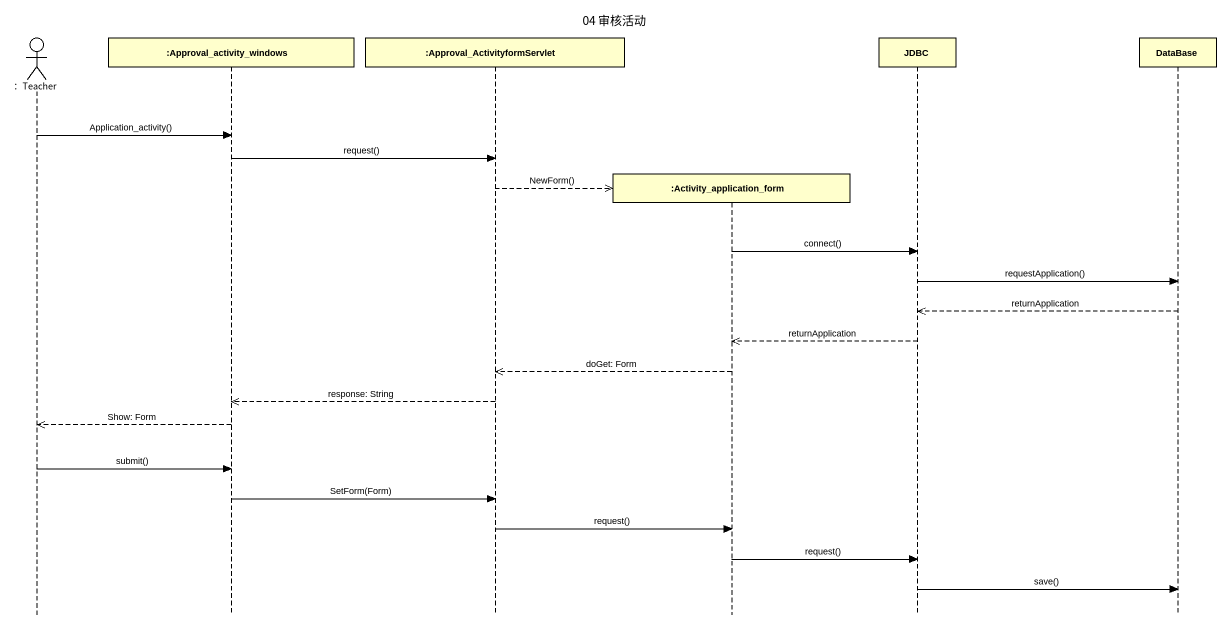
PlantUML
@startuml
title 04 审核活动
hide footbox
actor "：Teacher" as Teacher
participant ":Approval_activity_windows" as Approval_activity_windows
participant ":Approval_ActivityformServlet" as Approval_ActivityformServlet
participant ":Activity_application_form" as Activity_application_form
participant JDBC
participant "DataBase" as DataBase_

Teacher -> Approval_activity_windows : Application_activity()
Approval_activity_windows -> Approval_ActivityformServlet : request()
Approval_ActivityformServlet -->> Activity_application_form ** : NewForm()
Activity_application_form -> JDBC : connect()
JDBC -> DataBase_ : requestApplication()
DataBase_ -->> JDBC : returnApplication
JDBC -->> Activity_application_form : returnApplication
Activity_application_form -->> Approval_ActivityformServlet : doGet: Form
Approval_ActivityformServlet -->> Approval_activity_windows : response: String
Approval_activity_windows -->> Teacher : Show: Form
Teacher -> Approval_activity_windows : submit()
Approval_activity_windows -> Approval_ActivityformServlet : SetForm(Form)
Approval_ActivityformServlet -> Activity_application_form : request()
Activity_application_form -> JDBC : request()
JDBC -> DataBase_ : save()
@enduml
